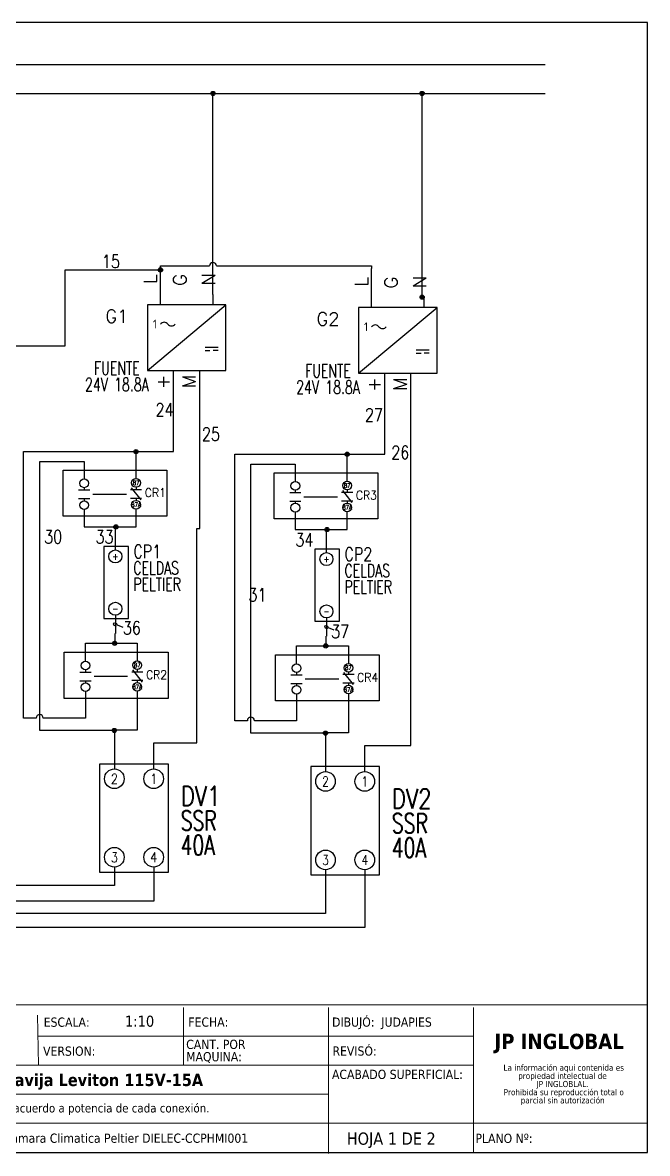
# Model space of a CAD drawing. Header units: millimetres. Extents: x 123.5 to 144.3, y 105.4 to 121.6.
# Drawn here: x 135.31 to 144.26, y 105.39 to 121.59 of the extents above; entities that cross this region are included whole.
import ezdxf
from ezdxf.enums import TextEntityAlignment as Align

# ---------------------------------------------------------------- set-up
doc = ezdxf.new("R2010")
doc.units = ezdxf.units.MM
doc.linetypes.add('CENTERX2', pattern=[20.32, 12.7, -2.54, 2.54, -2.54])
for name, color, linetype in [('BLK_12AWG', 7, 'Continuous'), ('CONTORNO', 179, 'Continuous'), ('DESC', 250, 'Continuous'), ('LINK', 9, 'Continuous'), ('SYMS', 7, 'Continuous'), ('TAGS', 250, 'Continuous'), ('TERMS', 250, 'Continuous'), ('WIRES', 7, 'Continuous')]:
    doc.layers.add(name, color=color, linetype=linetype)
doc.layers.add('WIRENO', color=7, linetype='Continuous', true_color=0x000000)
doc.styles.add('SLDTEXTSTYLE0', font='tahoma.ttf')
doc.styles.add('SLDTEXTSTYLE1', font='')
doc.styles.add('WD', font='romans.shx')
doc.styles.add('WD_IEC', font='isocp2.shx', dxfattribs={"width": 0.9, "height": 4})
doc.styles.get('SLDTEXTSTYLE1').set_extended_font_data('Tahoma', bold=True)

# ---------------------------------------------------------------- blocks, each defined once
blk = doc.blocks.new('SW_NOTE_2')
at = {"layer": 'CONTORNO', "color": 0, "char_height": 1.0583, "attachment_point": 2, "style": 'SLDTEXTSTYLE0'}
for s, insert in [('La información aqui contenida es ', (10.29, 1.34)), ('propiedad intelectual de', (10.08, -0.07)), ('JP INGLOBLAL.', (10.1, -1.48)), ('Prohibida su reproducción total o ', (10.3, -2.89)), ('parcial sin autorización', (10.12, -4.3))]:
    blk.add_mtext(s, dxfattribs=dict(at, insert=insert))
blk = doc.blocks.new('SW_NOTE_4')
at = {"color": 0, "linetype": 'Continuous', "lineweight": 0, "char_height": 1.587, "attachment_point": 1, "style": 'SLDTEXTSTYLE0'}
for s, insert in [('CANT. POR ', (0, 2.02)), ('MAQUINA:', (0, -0.1))]:
    blk.add_mtext(s, dxfattribs=dict(at, insert=insert))
blk = doc.blocks.new('VPW1_1PH')
for p, q in [((-0.125, -0.625), (0.625, 0)), ((0.425, -0.404), (0.55, -0.404)), ((0.425, -0.435), (0.472, -0.435)), ((0.55, -0.435), (0.503, -0.435))]:
    blk.add_line(p, q)
blk.add_lwpolyline([(-0.125, 0), (-0.125, -0.625), (0.625, -0.625), (0.625, 0)], close=True)
for centre, start, end in [((0.036, -0.209), 36.8699, 143.1301), ((0.106, -0.156), 216.8699, 323.1301)]:
    blk.add_arc(centre, 0.0438, start, end)
at = {"style": 'WD_IEC'}
blk.add_text('1', height=0.084, dxfattribs=at).set_placement((-0.034, -0.183), align=Align.MIDDLE_RIGHT)
at = {"linetype": 'Continuous', "style": 'WD', "flags": 8}
for tag, p in [('TERM02', (0.21, 0.728)), ('TERM03', (0.46, 0.728)), ('TERM01', (-0.04, 0.686)), ('TERM04', (0.085, -0.665)), ('TERM05', (0.335, -0.665))]:
    blk.add_attdef(tag, text='', height=0.125, rotation=90, dxfattribs=at).set_placement(p, align=Align.RIGHT)
at = {"style": 'WD', "width": 0.7}
for tag, p in [('INST', (-0.416, 0.169)), ('LOC', (-0.416, -0.001)), ('RATING1', (-0.416, -0.34)), ('XREF', (-0.416, -0.51)), ('DESC1', (-0.416, -0.666)), ('DESC2', (-0.416, -0.822)), ('DESC3', (-0.416, -0.977))]:
    blk.add_attdef(tag, text='', height=0.125, dxfattribs=at).set_placement(p, align=Align.CENTER)
at = {"style": 'WD'}
for tag, p, height, flags in [('X2TERM01', (0, 0), 0.0125, 1), ('X2TERM02', (0.25, 0), 0.0125, 1), ('X2TERM03', (0.5, 0), 0.0125, 1), ('FAMILY', (0.684, -0.525), 0.01, 9), ('X8TERM04', (0.125, -0.625), 0.0125, 1), ('X8TERM05', (0.375, -0.625), 0.0125, 1)]:
    blk.add_attdef(tag, p, '', height=height, dxfattribs=dict(at, flags=flags))
blk.add_attdef('TAG1', text='', height=0.125, dxfattribs=at).set_placement((-0.416, -0.171), align=Align.CENTER)
at = {"linetype": 'Continuous', "style": 'WD', "flags": 9}
for tag, p in [('MFG', (0.709, -0.085)), ('CAT', (0.711, -0.066)), ('ASSYCODE', (0.709, -0.606))]:
    blk.add_attdef(tag, text='', height=0.01, dxfattribs=at).set_placement(p, align=Align.CENTER)
blk = doc.blocks.new('VDV1TF')
for p, q in [((-0.0938, 0.3438), (-0.0938, -0.3438)), ((0.3438, 0.3438), (-0.0938, 0.3438)), ((0.3438, -0.3438), (0.3438, 0.3438)), ((-0.0938, -0.3438), (0.3438, -0.3438))]:
    blk.add_line(p, q)
for centre in [(0, 0.25), (0.25, 0.25), (0, -0.25), (0.25, -0.25)]:
    blk.add_circle(centre, 0.0625)
at = {"style": 'WD', "width": 0.7}
for tag, p in [('INST', (0.1305, 0.5446)), ('LOC', (0.1305, 0.375)), ('RATING2', (0.125, -0.1562))]:
    blk.add_attdef(tag, text='', height=0.125, dxfattribs=at).set_placement(p, align=Align.CENTER)
at = {"style": 'WD', "flags": 1}
for tag, p in [('X2TERM02', (0, 0.3125)), ('X2TERM04', (0.25, 0.3125)), ('X4TERM02', (-0.0625, 0.25)), ('X1TERM04', (0.3125, 0.25)), ('X4TERM01', (-0.0625, -0.25)), ('X1TERM03', (0.3125, -0.25)), ('X8TERM01', (0, -0.3125)), ('X8TERM03', (0.25, -0.3125))]:
    blk.add_attdef(tag, p, '', height=0.0125, dxfattribs=at)
at = {"linetype": 'Continuous', "style": 'WD', "width": 0.8, "flags": 8}
for tag, p in [('TERM02', (0, 0.25)), ('TERM04', (0.25, 0.25)), ('TERM01', (0, -0.25)), ('TERM03', (0.25, -0.25))]:
    blk.add_attdef(tag, text='', height=0.0625, dxfattribs=at).set_placement(p, align=Align.MIDDLE)
at = {"style": 'WD'}
for tag, p, width in [('TAG1', (0.4219, 0.0774), 0.8), ('DESC1', (0.4219, -0.0789), 0.7), ('DESC2', (0.4219, -0.2351), 0.7), ('XREF', (0.4219, -0.3914), 0.7)]:
    blk.add_attdef(tag, p, '', height=0.125, dxfattribs=dict(at, width=width))
at = {"style": 'WD', "width": 0.7}
blk.add_attdef('RATING1', text='', height=0.125, dxfattribs=at).set_placement((0.125, 0.0625), align=Align.MIDDLE)
at = {"style": 'WD', "flags": 9}
blk.add_attdef('FAMILY', text='', height=0.01, dxfattribs=at).set_placement((0.1197, -0.0802), align=Align.CENTER)
at = {"linetype": 'Continuous', "style": 'WD', "flags": 9}
blk.add_attdef('ASSYCODE', text='', height=0.01, dxfattribs=at).set_placement((0.125, -0.1406), align=Align.CENTER)
at = {"linetype": 'Continuous', "style": 'WD', "flags": 1}
for tag, p in [('MFG', (0.125, -0.1096)), ('CAT', (0.125, -0.0907))]:
    blk.add_attdef(tag, text='', height=0.01, dxfattribs=at).set_placement(p, align=Align.MIDDLE)
blk = doc.blocks.new('VCR21T')
at = {"linetype": 'Continuous'}
for p, q in [((-0.08, 0.062), (0.08, 0.062)), ((-0.08, -0.062), (0.08, -0.062))]:
    blk.add_line(p, q, dxfattribs=at)
for p, q in [((0, 0.094), (0, 0.062)), ((0, -0.062), (0, -0.094))]:
    blk.add_line(p, q)
for centre in [(0, 0.156), (0, -0.156)]:
    blk.add_circle(centre, 0.0625)
at = {"style": 'WD'}
for tag, p, width in [('INST', (0.125, 0.326), 0.7), ('LOC', (0.125, 0.156), 0.7), ('TAG2', (0.127, -0.045), 0.9), ('XREF', (0.129, -0.199), 0.7), ('DESC1', (0.129, -0.351), 0.7), ('DESC2', (0.129, -0.499), 0.7), ('DESC3', (0.129, -0.646), 0.7)]:
    blk.add_attdef(tag, p, '', height=0.125, dxfattribs=dict(at, width=width))
at = {"linetype": 'Continuous', "style": 'WD', "width": 0.8, "flags": 8}
for tag, p in [('TERM01', (0, 0.156)), ('TERM02', (0, -0.156))]:
    blk.add_attdef(tag, text='', height=0.0625, dxfattribs=at).set_placement(p, align=Align.MIDDLE_CENTER)
at = {"style": 'WD'}
for tag, p, height, flags in [('X2TERM01', (0, 0.219), 0.0125, 1), ('FAMILY', (-0.181, 0.003), 0.01, 9), ('CONTACT', (-0.181, -0.014), 0.01, 1), ('X8TERM02', (0, -0.219), 0.0125, 1)]:
    blk.add_attdef(tag, p, '', height=height, dxfattribs=dict(at, flags=flags))
at = {"color": 7, "style": 'WD'}
for tag, p in [('X4LINK', (-0.141, 0)), ('X1LINK', (0.125, 0))]:
    blk.add_attdef(tag, p, '', height=0.01, dxfattribs=at)
blk = doc.blocks.new('VCR22T')
at = {"linetype": 'Continuous'}
for p, q in [((-0.08, 0.062), (0.08, 0.062)), ((-0.069, 0.086), (0.069, -0.086)), ((-0.08, -0.062), (0.08, -0.062))]:
    blk.add_line(p, q, dxfattribs=at)
for p, q in [((0, 0.094), (0, 0.062)), ((0, -0.062), (0, -0.094))]:
    blk.add_line(p, q)
for centre in [(0, 0.156), (0, -0.156)]:
    blk.add_circle(centre, 0.0625)
at = {"style": 'WD'}
for tag, p, width in [('INST', (0.125, 0.326), 0.7), ('LOC', (0.125, 0.156), 0.7), ('TAG2', (0.127, -0.045), 0.9), ('XREF', (0.129, -0.199), 0.7), ('DESC1', (0.129, -0.351), 0.7), ('DESC2', (0.129, -0.499), 0.7), ('DESC3', (0.129, -0.646), 0.7)]:
    blk.add_attdef(tag, p, '', height=0.125, dxfattribs=dict(at, width=width))
at = {"linetype": 'Continuous', "style": 'WD', "width": 0.8, "flags": 8}
for tag, p in [('TERM01', (0, 0.156)), ('TERM02', (0, -0.156))]:
    blk.add_attdef(tag, text='', height=0.0625, dxfattribs=at).set_placement(p, align=Align.MIDDLE_CENTER)
at = {"style": 'WD'}
for tag, p, height, flags in [('X2TERM01', (0, 0.219), 0.0125, 1), ('FAMILY', (-0.181, 0.003), 0.01, 9), ('CONTACT', (-0.181, -0.014), 0.01, 1), ('X8TERM02', (0, -0.219), 0.0125, 1)]:
    blk.add_attdef(tag, p, '', height=height, dxfattribs=dict(at, flags=flags))
at = {"color": 7, "style": 'WD'}
for tag, p in [('X4LINK', (-0.141, 0)), ('X1LINK', (0.125, 0))]:
    blk.add_attdef(tag, p, '', height=0.01, dxfattribs=at)
blk = doc.blocks.new('WDDOT')
for radius in [0.03, 0.0187, 0.00929]:
    blk.add_circle((0, 0), radius)
blk = doc.blocks.new('VDV1T6')
for p, q in [((-0.109, 0.344), (-0.109, -0.344)), ((0.125, 0.344), (-0.109, 0.344)), ((0.125, -0.344), (0.125, 0.344)), ((-0.109, -0.344), (0.125, -0.344))]:
    blk.add_line(p, q)
for centre in [(0, 0.25), (0, -0.25)]:
    blk.add_circle(centre, 0.0625)
at = {"style": 'WD'}
for tag, p, width in [('INST', (0.177, 0.559), 0.7), ('LOC', (0.177, 0.39), 0.7), ('TAG1', (0.172, 0.234), 0.8), ('DESC1', (0.172, 0.077), 0.7), ('DESC2', (0.172, -0.079), 0.7), ('RATING1', (0.188, -0.235), 0.7), ('RATING2', (0.188, -0.391), 0.7), ('XREF', (0.172, -0.548), 0.7)]:
    blk.add_attdef(tag, p, '', height=0.125, dxfattribs=dict(at, width=width))
at = {"style": 'WD', "flags": 1}
for tag, p in [('X2TERM02', (0, 0.312)), ('X4TERM02', (-0.062, 0.25)), ('X1TERM02', (0.062, 0.25)), ('X4TERM01', (-0.062, -0.25)), ('X8TERM01', (0, -0.312)), ('X1TERM01', (0.062, -0.25))]:
    blk.add_attdef(tag, p, '', height=0.0125, dxfattribs=at)
at = {"linetype": 'Continuous', "style": 'WD', "width": 0.8, "flags": 8}
for tag, p in [('TERM02', (0, 0.25)), ('TERM01', (0, -0.25))]:
    blk.add_attdef(tag, text='', height=0.0625, dxfattribs=at).set_placement(p, align=Align.MIDDLE)
at = {"linetype": 'Continuous', "style": 'WD', "flags": 9}
blk.add_attdef('ASSYCODE', text='', height=0.01, dxfattribs=at).set_placement((0.203, -0.109), align=Align.CENTER)
at = {"style": 'WD', "flags": 9}
blk.add_attdef('FAMILY', text='', height=0.01, dxfattribs=at).set_placement((0.198, -0.065), align=Align.CENTER)
at = {"linetype": 'Continuous', "style": 'WD', "flags": 1}
for tag, p in [('MFG', (0.203, -0.094)), ('CAT', (0.203, -0.075))]:
    blk.add_attdef(tag, text='', height=0.01, dxfattribs=at).set_placement(p, align=Align.MIDDLE)
blk = doc.blocks.new('WD_WNH')
at = {"linetype": 'Continuous', "style": 'WD', "width": 0.8}
blk.add_attdef('WIRENO', text='', height=0.125, dxfattribs=at).set_placement((0, 0.062), align=Align.CENTER)
at = {"style": 'WD', "flags": 1}
for tag, p in [('W01USER', (0, 0.078)), ('W02USER', (0, 0.07)), ('W03USER', (0, 0.062)), ('W04USER', (0, 0.055)), ('W05USER', (0, 0.047)), ('W06USER', (0, 0.039)), ('W07USER', (0, 0.031)), ('W08USER', (0, 0.023)), ('W09USER', (0, 0.016)), ('W10USER', (0, 0.008))]:
    blk.add_attdef(tag, text='', height=0.005, dxfattribs=at).set_placement(p, align=Align.CENTER)
blk = doc.blocks.new('WD_WNV')
at = {"linetype": 'Continuous', "style": 'WD', "width": 0.8}
blk.add_attdef('WIRENO', text='', height=0.125, dxfattribs=at).set_placement((-0.05, 0), align=Align.MIDDLE_RIGHT)
at = {"style": 'WD', "flags": 1}
for tag, p in [('W01USER', (-0.062, 0.094)), ('W02USER', (-0.062, 0.086)), ('W03USER', (-0.062, 0.078)), ('W04USER', (-0.062, 0.07)), ('W05USER', (-0.062, 0.062)), ('W06USER', (-0.062, 0.055)), ('W07USER', (-0.062, 0.047)), ('W08USER', (-0.062, 0.039)), ('W09USER', (-0.062, 0.031)), ('W10USER', (-0.062, 0.023))]:
    blk.add_attdef(tag, text='', height=0.005, dxfattribs=at).set_placement(p, align=Align.CENTER)

msp = doc.modelspace()

# ---------------------------------------------------------------- linework, layer by layer
at = {"color": 7, "linetype": 'Continuous'}
for p, q in [((144.256, 121.59), (123.506, 121.59)), ((144.256, 105.405), (144.256, 121.59)), ((123.506, 105.405), (144.256, 105.405))]:
    msp.add_line(p, q, dxfattribs=at)
at = {"color": 7, "linetype": 'CENTERX2', "lineweight": 0}
for p in [(144.256, 108.823), (133.462, 105.405)]:
    msp.add_line(p, (144.256, 105.405), dxfattribs=at)
at = {"color": 7, "linetype": 'Continuous', "lineweight": 0}
for p, q in [((144.242, 107.521), (133.452, 107.521)), ((137.616, 107.486), (137.616, 106.656)), ((139.691, 107.486), (139.691, 105.394)), ((141.766, 107.486), (141.766, 105.397)), ((135.526, 107.376), (135.541, 106.656)), ((141.766, 107.071), (135.541, 107.071)), ((141.766, 106.656), (133.465, 106.656)), ((139.691, 106.241), (133.465, 106.241)), ((144.256, 105.826), (133.465, 105.826))]:
    msp.add_line(p, q, dxfattribs=at)
at = {"layer": 'BLK_12AWG'}
for p, q in [((132.774, 120.99), (142.793, 120.99)), ((132.989, 120.576), (142.793, 120.576)), ((138.038, 117.696), (138.038, 120.576)), ((141.032, 117.658), (141.032, 120.576)), ((141.058, 117.658), (141.032, 117.658))]:
    msp.add_line(p, q, dxfattribs=at)
at = {"layer": 'DESC'}
for points in [[(135.893, 115.182), (137.377, 115.182), (137.377, 114.522), (135.893, 114.522)], [(138.915, 115.144), (140.399, 115.144), (140.399, 114.484), (138.915, 114.484)], [(135.911, 112.572), (137.395, 112.572), (137.395, 111.912), (135.911, 111.912)], [(138.933, 112.534), (140.417, 112.534), (140.417, 111.874), (138.933, 111.874)]]:
    msp.add_lwpolyline(points, close=True, dxfattribs=at)
at = {"layer": 'LINK'}
for points in [[(136.319, 114.838), (136.799, 114.838)], [(139.34, 114.8), (139.82, 114.8)], [(136.337, 112.228), (136.817, 112.228)], [(139.358, 112.19), (139.838, 112.19)]]:
    msp.add_lwpolyline(points, dxfattribs=at)
at = {"layer": 'WIRENO'}
for points in [[(136.752, 112.926), (136.67, 112.959), (136.661, 112.979), (136.632, 112.99), (136.612, 112.982), (136.62, 112.961), (136.65, 112.95), (136.66, 112.954)], [(139.774, 112.888), (139.692, 112.921), (139.683, 112.941), (139.654, 112.952), (139.633, 112.944), (139.642, 112.923), (139.671, 112.912), (139.681, 112.916)]]:
    msp.add_lwpolyline(points, dxfattribs=at)
at = {"layer": 'WIRES'}
for p, q in [((137.287, 117.546), (137.287, 118.105)), ((137.287, 118.105), (137.988, 118.105)), ((138.088, 118.105), (140.308, 118.105)), ((140.308, 118.105), (140.308, 118.067)), ((135.921, 116.961), (135.921, 118.049)), ((135.921, 118.049), (137.287, 118.049)), ((140.308, 117.508), (140.308, 118.067)), ((138.037, 117.696), (138.037, 117.546)), ((141.058, 117.658), (141.058, 117.508)), ((134.428, 116.961), (135.921, 116.961)), ((137.474, 115.446), (137.474, 116.609)), ((137.849, 114.343), (137.849, 116.609)), ((140.496, 115.408), (140.496, 116.571)), ((140.871, 114.306), (140.871, 116.571)), ((135.329, 111.63), (135.329, 115.446)), ((135.329, 115.446), (136.937, 115.446)), ((136.937, 115.06), (136.937, 115.446)), ((136.937, 115.446), (137.474, 115.446)), ((138.351, 111.592), (138.351, 115.408)), ((138.351, 115.408), (139.959, 115.408)), ((139.959, 115.022), (139.959, 115.408)), ((139.959, 115.408), (140.496, 115.408)), ((135.559, 111.452), (135.559, 115.305)), ((135.559, 115.305), (136.195, 115.305)), ((136.195, 115.305), (136.195, 115.055)), ((138.581, 111.414), (138.581, 115.267)), ((138.581, 115.267), (139.217, 115.267)), ((139.217, 115.267), (139.217, 115.017)), ((136.195, 114.618), (136.195, 114.368)), ((136.937, 114.368), (136.937, 114.623)), ((139.217, 114.58), (139.217, 114.33)), ((139.959, 114.33), (139.959, 114.585)), ((136.195, 114.368), (136.937, 114.368)), ((136.643, 114.289), (136.643, 114.368)), ((136.641, 114.039), (136.641, 114.289)), ((137.806, 111.276), (137.806, 114.343)), ((137.806, 114.343), (137.849, 114.343)), ((139.217, 114.33), (139.959, 114.33)), ((139.662, 114.001), (139.662, 114.251)), ((139.665, 114.251), (139.665, 114.33)), ((140.871, 111.238), (140.871, 114.306)), ((140.871, 114.306), (140.871, 114.306)), ((136.641, 113.101), (136.641, 112.839)), ((139.662, 113.064), (139.662, 112.801)), ((136.632, 112.839), (136.632, 112.7)), ((139.654, 112.801), (139.654, 112.663)), ((136.213, 112.446), (136.213, 112.7)), ((136.213, 112.7), (136.955, 112.7)), ((136.955, 112.7), (136.955, 112.45)), ((139.235, 112.408), (139.235, 112.663)), ((139.235, 112.663), (139.977, 112.663)), ((139.977, 112.663), (139.977, 112.413)), ((136.213, 112.008), (136.213, 111.63)), ((136.955, 112.013), (136.955, 111.457)), ((139.235, 111.97), (139.235, 111.592)), ((139.977, 111.975), (139.977, 111.419)), ((135.509, 111.63), (135.329, 111.63)), ((136.213, 111.63), (135.609, 111.63)), ((138.531, 111.592), (138.351, 111.592)), ((139.235, 111.592), (138.631, 111.592)), ((136.627, 111.452), (135.559, 111.452)), ((136.955, 111.457), (136.627, 111.457)), ((136.627, 111.457), (136.627, 110.901)), ((137.19, 110.901), (137.19, 111.276)), ((137.19, 111.276), (137.806, 111.276)), ((139.649, 111.414), (138.581, 111.414)), ((139.977, 111.419), (139.649, 111.419)), ((139.649, 111.419), (139.649, 110.863)), ((140.211, 110.863), (140.211, 111.238)), ((140.211, 111.238), (140.871, 111.238)), ((136.627, 109.495), (136.627, 109.232)), ((137.19, 109.495), (137.19, 109.008)), ((139.649, 109.457), (139.649, 108.829)), ((140.211, 109.457), (140.211, 108.629)), ((136.627, 109.232), (134.863, 109.232)), ((137.19, 109.008), (134.445, 109.008)), ((139.649, 108.829), (133.985, 108.829)), ((140.211, 108.629), (133.605, 108.629))]:
    msp.add_line(p, q, dxfattribs=at)
for centre in [(138.038, 118.105), (135.559, 111.63), (138.581, 111.592)]:
    msp.add_arc(centre, 0.05, 0, 180, dxfattribs=at)

# ---------------------------------------------------------------- block references
at = {"color": 7, "linetype": 'Continuous', "lineweight": 0, "xscale": 0.083, "yscale": 0.083, "zscale": 0.083}
msp.add_blockref('SW_NOTE_4', (137.655, 106.854), dxfattribs=at)
at = {"layer": 'CONTORNO', "color": 7, "xscale": 0.083, "yscale": 0.083, "zscale": 0.083}
msp.add_blockref('SW_NOTE_2', (142.204, 106.555), dxfattribs=at)
at = {"layer": 'SYMS'}
for name, p in [('WDDOT', (138.038, 120.576)), ('WDDOT', (141.032, 120.576)), ('WDDOT', (137.287, 118.049)), ('WDDOT', (141.032, 117.658)), ('WDDOT', (136.937, 115.446)), ('WDDOT', (139.959, 115.408)), ('VCR21T', (136.195, 114.836)), ('VCR21T', (139.217, 114.799)), ('WDDOT', (136.649, 114.368)), ('WDDOT', (139.67, 114.33)), ('WDDOT', (136.631, 112.7)), ('WDDOT', (139.653, 112.663)), ('VCR21T', (136.213, 112.227)), ('VCR21T', (139.235, 112.189)), ('WDDOT', (136.627, 111.452)), ('WDDOT', (139.649, 111.414))]:
    msp.add_blockref(name, p, dxfattribs=at)
ref = msp.add_blockref('VPW1_1PH', (137.287, 117.546), dxfattribs=dict(at, xscale=1.5, yscale=1.5, zscale=1.5))
ref.add_attrib('DESC1', 'FUENTE', dxfattribs={"layer": 'DESC', "height": 0.1875, "style": 'WD', "width": 0.7}).set_placement((136.663, 116.547), align=Align.CENTER)
ref.add_attrib('DESC2', '24V 18.8A', dxfattribs={"layer": 'DESC', "height": 0.1875, "style": 'WD', "width": 0.7}).set_placement((136.663, 116.313), align=Align.CENTER)
ref.add_attrib('TAG1', 'G1', dxfattribs={"layer": 'TAGS', "height": 0.1875, "style": 'WD'}).set_placement((136.663, 117.29), align=Align.CENTER)
ref.add_attrib('TERM03', 'N', dxfattribs={"layer": 'TERMS', "linetype": 'Continuous', "height": 0.188, "rotation": 90, "style": 'WD', "flags": 8}).set_placement((138.068, 118.004), align=Align.RIGHT)
ref.add_attrib('TERM02', 'G', dxfattribs={"layer": 'TERMS', "linetype": 'Continuous', "height": 0.188, "rotation": 90, "style": 'WD', "flags": 8}).set_placement((137.659, 117.99), align=Align.RIGHT)
ref.add_attrib('TERM01', 'L', dxfattribs={"layer": 'TERMS', "linetype": 'Continuous', "height": 0.188, "rotation": 90, "style": 'WD', "flags": 8}).set_placement((137.237, 117.986), align=Align.RIGHT)
ref.add_attrib('TERM05', 'M', dxfattribs={"layer": 'TERMS', "linetype": 'Continuous', "height": 0.188, "rotation": 90, "style": 'WD', "flags": 8}).set_placement((137.789, 116.549), align=Align.RIGHT)
ref.add_attrib('TERM04', '+', dxfattribs={"layer": 'TERMS', "linetype": 'Continuous', "height": 0.188, "rotation": 90, "style": 'WD', "flags": 8}).set_placement((137.414, 116.549), align=Align.RIGHT)
ref = msp.add_blockref('VPW1_1PH', (140.308, 117.508), dxfattribs=dict(at, xscale=1.5, yscale=1.5, zscale=1.5))
ref.add_attrib('DESC1', 'FUENTE', dxfattribs={"layer": 'DESC', "height": 0.1875, "style": 'WD', "width": 0.7}).set_placement((139.685, 116.509), align=Align.CENTER)
ref.add_attrib('DESC2', '24V 18.8A', dxfattribs={"layer": 'DESC', "height": 0.1875, "style": 'WD', "width": 0.7}).set_placement((139.685, 116.275), align=Align.CENTER)
ref.add_attrib('TAG1', 'G2', dxfattribs={"layer": 'TAGS', "height": 0.1875, "style": 'WD'}).set_placement((139.685, 117.252), align=Align.CENTER)
ref.add_attrib('TERM03', 'N', dxfattribs={"layer": 'TERMS', "linetype": 'Continuous', "height": 0.188, "rotation": 90, "style": 'WD', "flags": 8}).set_placement((141.09, 117.966), align=Align.RIGHT)
ref.add_attrib('TERM02', 'G', dxfattribs={"layer": 'TERMS', "linetype": 'Continuous', "height": 0.188, "rotation": 90, "style": 'WD', "flags": 8}).set_placement((140.681, 117.952), align=Align.RIGHT)
ref.add_attrib('TERM01', 'L', dxfattribs={"layer": 'TERMS', "linetype": 'Continuous', "height": 0.188, "rotation": 90, "style": 'WD', "flags": 8}).set_placement((140.258, 117.948), align=Align.RIGHT)
ref.add_attrib('TERM05', 'M', dxfattribs={"layer": 'TERMS', "linetype": 'Continuous', "height": 0.188, "rotation": 90, "style": 'WD', "flags": 8}).set_placement((140.811, 116.511), align=Align.RIGHT)
ref.add_attrib('TERM04', '+', dxfattribs={"layer": 'TERMS', "linetype": 'Continuous', "height": 0.188, "rotation": 90, "style": 'WD', "flags": 8}).set_placement((140.436, 116.511), align=Align.RIGHT)
ref = msp.add_blockref('VCR22T', (136.937, 114.841), dxfattribs=at)
ref.add_attrib('TAG2', 'CR1', (137.064, 114.796), dxfattribs={"layer": 'TAGS', "height": 0.125, "style": 'WD', "width": 0.9})
ref.add_attrib('TERM02', '87A', dxfattribs={"layer": 'TERMS', "linetype": 'Continuous', "height": 0.0625, "style": 'WD', "width": 0.8, "flags": 8}).set_placement((136.937, 114.685), align=Align.MIDDLE_CENTER)
ref.add_attrib('TERM01', '87', dxfattribs={"layer": 'TERMS', "linetype": 'Continuous', "height": 0.0625, "style": 'WD', "width": 0.8, "flags": 8}).set_placement((136.937, 114.998), align=Align.MIDDLE_CENTER)
ref = msp.add_blockref('VCR22T', (139.959, 114.803), dxfattribs=at)
ref.add_attrib('TAG2', 'CR3', (140.085, 114.758), dxfattribs={"layer": 'TAGS', "height": 0.125, "style": 'WD', "width": 0.9})
ref.add_attrib('TERM02', '87A', dxfattribs={"layer": 'TERMS', "linetype": 'Continuous', "height": 0.0625, "style": 'WD', "width": 0.8, "flags": 8}).set_placement((139.959, 114.647), align=Align.MIDDLE_CENTER)
ref.add_attrib('TERM01', '87', dxfattribs={"layer": 'TERMS', "linetype": 'Continuous', "height": 0.0625, "style": 'WD', "width": 0.8, "flags": 8}).set_placement((139.959, 114.96), align=Align.MIDDLE_CENTER)
ref = msp.add_blockref('VDV1T6', (136.641, 113.57), dxfattribs=dict(at, xscale=1.5, yscale=1.5, zscale=1.5))
ref.add_attrib('DESC1', 'CELDAS', (136.899, 113.686), dxfattribs={"layer": 'DESC', "height": 0.1875, "style": 'WD', "width": 0.7})
ref.add_attrib('DESC2', 'PELTIER', (136.899, 113.452), dxfattribs={"layer": 'DESC', "height": 0.1875, "style": 'WD', "width": 0.7})
ref.add_attrib('TERM02', '+', dxfattribs={"layer": 'TERMS', "linetype": 'Continuous', "height": 0.0938, "style": 'WD', "width": 0.8, "flags": 8}).set_placement((136.641, 113.945), align=Align.MIDDLE)
ref.add_attrib('TERM01', '-', dxfattribs={"layer": 'TERMS', "linetype": 'Continuous', "height": 0.0938, "style": 'WD', "width": 0.8, "flags": 8}).set_placement((136.641, 113.195), align=Align.MIDDLE)
ref.add_attrib('TAG1', 'CP1', (136.899, 113.921), dxfattribs={"layer": 'TAGS', "height": 0.1875, "style": 'WD', "width": 0.8})
ref = msp.add_blockref('VDV1T6', (139.662, 113.532), dxfattribs=dict(at, xscale=1.5, yscale=1.5, zscale=1.5))
ref.add_attrib('DESC1', 'CELDAS', (139.92, 113.648), dxfattribs={"layer": 'DESC', "height": 0.1875, "style": 'WD', "width": 0.7})
ref.add_attrib('DESC2', 'PELTIER', (139.92, 113.414), dxfattribs={"layer": 'DESC', "height": 0.1875, "style": 'WD', "width": 0.7})
ref.add_attrib('TERM02', '+', dxfattribs={"layer": 'TERMS', "linetype": 'Continuous', "height": 0.0938, "style": 'WD', "width": 0.8, "flags": 8}).set_placement((139.662, 113.907), align=Align.MIDDLE)
ref.add_attrib('TERM01', '-', dxfattribs={"layer": 'TERMS', "linetype": 'Continuous', "height": 0.0938, "style": 'WD', "width": 0.8, "flags": 8}).set_placement((139.662, 113.157), align=Align.MIDDLE)
ref.add_attrib('TAG1', 'CP2', (139.92, 113.883), dxfattribs={"layer": 'TAGS', "height": 0.1875, "style": 'WD', "width": 0.8})
ref = msp.add_blockref('VCR22T', (136.955, 112.232), dxfattribs=at)
ref.add_attrib('TAG2', 'CR2', (137.082, 112.187), dxfattribs={"layer": 'TAGS', "height": 0.125, "style": 'WD', "width": 0.9})
ref.add_attrib('TERM02', '87A', dxfattribs={"layer": 'TERMS', "linetype": 'Continuous', "height": 0.0625, "style": 'WD', "width": 0.8, "flags": 8}).set_placement((136.955, 112.075), align=Align.MIDDLE_CENTER)
ref.add_attrib('TERM01', '87', dxfattribs={"layer": 'TERMS', "linetype": 'Continuous', "height": 0.0625, "style": 'WD', "width": 0.8, "flags": 8}).set_placement((136.955, 112.388), align=Align.MIDDLE_CENTER)
ref = msp.add_blockref('VCR22T', (139.977, 112.194), dxfattribs=at)
ref.add_attrib('TAG2', 'CR4', (140.103, 112.149), dxfattribs={"layer": 'TAGS', "height": 0.125, "style": 'WD', "width": 0.9})
ref.add_attrib('TERM02', '87A', dxfattribs={"layer": 'TERMS', "linetype": 'Continuous', "height": 0.0625, "style": 'WD', "width": 0.8, "flags": 8}).set_placement((139.977, 112.038), align=Align.MIDDLE_CENTER)
ref.add_attrib('TERM01', '87', dxfattribs={"layer": 'TERMS', "linetype": 'Continuous', "height": 0.0625, "style": 'WD', "width": 0.8, "flags": 8}).set_placement((139.977, 112.35), align=Align.MIDDLE_CENTER)
ref = msp.add_blockref('VDV1TF', (136.627, 110.198), dxfattribs=dict(at, xscale=2.25, yscale=2.25, zscale=2.25))
ref.add_attrib('DESC2', '40A', (137.576, 109.669), dxfattribs={"layer": 'DESC', "height": 0.2812, "style": 'WD', "width": 0.7})
ref.add_attrib('DESC1', 'SSR', (137.576, 110.02), dxfattribs={"layer": 'DESC', "height": 0.2812, "style": 'WD', "width": 0.7})
ref.add_attrib('TAG1', 'DV1', (137.576, 110.372), dxfattribs={"layer": 'TAGS', "height": 0.2812, "style": 'WD', "width": 0.8})
ref.add_attrib('TERM03', '4', dxfattribs={"layer": 'TERMS', "linetype": 'Continuous', "height": 0.141, "style": 'WD', "width": 0.8, "flags": 8}).set_placement((137.19, 109.635), align=Align.MIDDLE)
ref.add_attrib('TERM04', '1', dxfattribs={"layer": 'TERMS', "linetype": 'Continuous', "height": 0.141, "style": 'WD', "width": 0.8, "flags": 8}).set_placement((137.19, 110.76), align=Align.MIDDLE)
ref.add_attrib('TERM02', '2', dxfattribs={"layer": 'TERMS', "linetype": 'Continuous', "height": 0.141, "style": 'WD', "width": 0.8, "flags": 8}).set_placement((136.627, 110.76), align=Align.MIDDLE)
ref.add_attrib('TERM01', '3', dxfattribs={"layer": 'TERMS', "linetype": 'Continuous', "height": 0.141, "style": 'WD', "width": 0.8, "flags": 8}).set_placement((136.627, 109.635), align=Align.MIDDLE)
ref = msp.add_blockref('VDV1TF', (139.649, 110.16), dxfattribs=dict(at, xscale=2.25, yscale=2.25, zscale=2.25))
ref.add_attrib('DESC2', '40A', (140.598, 109.631), dxfattribs={"layer": 'DESC', "height": 0.2812, "style": 'WD', "width": 0.7})
ref.add_attrib('DESC1', 'SSR', (140.598, 109.982), dxfattribs={"layer": 'DESC', "height": 0.2812, "style": 'WD', "width": 0.7})
ref.add_attrib('TAG1', 'DV2', (140.598, 110.334), dxfattribs={"layer": 'TAGS', "height": 0.2812, "style": 'WD', "width": 0.8})
ref.add_attrib('TERM03', '4', dxfattribs={"layer": 'TERMS', "linetype": 'Continuous', "height": 0.141, "style": 'WD', "width": 0.8, "flags": 8}).set_placement((140.211, 109.597), align=Align.MIDDLE)
ref.add_attrib('TERM04', '1', dxfattribs={"layer": 'TERMS', "linetype": 'Continuous', "height": 0.141, "style": 'WD', "width": 0.8, "flags": 8}).set_placement((140.211, 110.722), align=Align.MIDDLE)
ref.add_attrib('TERM02', '2', dxfattribs={"layer": 'TERMS', "linetype": 'Continuous', "height": 0.141, "style": 'WD', "width": 0.8, "flags": 8}).set_placement((139.649, 110.722), align=Align.MIDDLE)
ref.add_attrib('TERM01', '3', dxfattribs={"layer": 'TERMS', "linetype": 'Continuous', "height": 0.141, "style": 'WD', "width": 0.8, "flags": 8}).set_placement((139.649, 109.597), align=Align.MIDDLE)
at = {"layer": 'WIRENO'}
ref = msp.add_blockref('WD_WNH', (136.578, 117.982), dxfattribs=dict(at, xscale=1.5, yscale=1.5, zscale=1.5))
ref.add_attrib('WIRENO', '15', dxfattribs={"linetype": 'Continuous', "height": 0.1875, "style": 'WD', "width": 0.8}).set_placement((136.578, 118.076), align=Align.CENTER)
ref = msp.add_blockref('WD_WNV', (137.549, 116.046), dxfattribs=dict(at, xscale=1.5, yscale=1.5, zscale=1.5))
ref.add_attrib('WIRENO', '24', dxfattribs={"linetype": 'Continuous', "height": 0.1875, "style": 'WD', "width": 0.8}).set_placement((137.474, 116.046), align=Align.MIDDLE_RIGHT)
ref = msp.add_blockref('WD_WNV', (140.546, 115.971), dxfattribs=dict(at, xscale=1.5, yscale=1.5, zscale=1.5))
ref.add_attrib('WIRENO', '27', dxfattribs={"linetype": 'Continuous', "height": 0.1875, "style": 'WD', "width": 0.8}).set_placement((140.471, 115.971), align=Align.MIDDLE_RIGHT)
ref = msp.add_blockref('WD_WNV', (138.213, 115.696), dxfattribs=dict(at, xscale=1.5, yscale=1.5, zscale=1.5))
ref.add_attrib('WIRENO', '25', dxfattribs={"linetype": 'Continuous', "height": 0.1875, "style": 'WD', "width": 0.8}).set_placement((138.138, 115.696), align=Align.MIDDLE_RIGHT)
ref = msp.add_blockref('WD_WNV', (140.923, 115.433), dxfattribs=dict(at, xscale=1.5, yscale=1.5, zscale=1.5))
ref.add_attrib('WIRENO', '26', dxfattribs={"linetype": 'Continuous', "height": 0.1875, "style": 'WD', "width": 0.8}).set_placement((140.848, 115.433), align=Align.MIDDLE_RIGHT)
ref = msp.add_blockref('WD_WNH', (135.657, 113.875), dxfattribs=dict(at, xscale=1.5, yscale=1.5, zscale=1.5))
ref.add_attrib('WIRENO', '30', dxfattribs={"linetype": 'Continuous', "height": 0.1875, "style": 'WD', "width": 0.8}).set_placement((135.751, 114.131), align=Align.CENTER)
ref = msp.add_blockref('WD_WNV', (136.69, 114.225), dxfattribs=dict(at, xscale=1.5, yscale=1.5, zscale=1.5))
ref.add_attrib('WIRENO', '33', dxfattribs={"linetype": 'Continuous', "height": 0.1875, "style": 'WD', "width": 0.8}).set_placement((136.615, 114.225), align=Align.MIDDLE_RIGHT)
ref = msp.add_blockref('WD_WNV', (139.551, 114.183), dxfattribs=dict(at, xscale=1.5, yscale=1.5, zscale=1.5))
ref.add_attrib('WIRENO', '34', dxfattribs={"linetype": 'Continuous', "height": 0.1875, "style": 'WD', "width": 0.8}).set_placement((139.476, 114.183), align=Align.MIDDLE_RIGHT)
ref = msp.add_blockref('WD_WNV', (138.878, 113.395), dxfattribs=dict(at, xscale=1.5, yscale=1.5, zscale=1.5))
ref.add_attrib('WIRENO', '31', dxfattribs={"linetype": 'Continuous', "height": 0.1875, "style": 'WD', "width": 0.8}).set_placement((138.803, 113.395), align=Align.MIDDLE_RIGHT)
ref = msp.add_blockref('WD_WNV', (136.512, 113.014), dxfattribs=dict(at, xscale=1.5, yscale=1.5, zscale=1.5))
ref.add_attrib('WIRENO', '36', dxfattribs={"linetype": 'Continuous', "height": 0.1875, "style": 'WD', "width": 0.8}).set_placement((136.749, 112.921), align=Align.MIDDLE_LEFT)
ref = msp.add_blockref('WD_WNV', (139.493, 112.964), dxfattribs=dict(at, xscale=1.5, yscale=1.5, zscale=1.5))
ref.add_attrib('WIRENO', '37', dxfattribs={"linetype": 'Continuous', "height": 0.1875, "style": 'WD', "width": 0.8}).set_placement((139.73, 112.87), align=Align.MIDDLE_LEFT)

# ---------------------------------------------------------------- texts
at = {"color": 7, "linetype": 'Continuous', "lineweight": 0, "attachment_point": 1, "style": 'SLDTEXTSTYLE0'}
for s, insert, char_height in [('ESCALA:', (135.616, 107.34), 0.1318), ('FECHA:', (137.686, 107.341), 0.1318), ('VERSION:', (135.607, 106.925), 0.1318), ('REVISÓ:', (139.749, 106.927), 0.1318), ('MATERIAL: Cablear de acuerdo a potencia de cada conexión.', (133.505, 106.105), 0.1245), ('\\pi-0.39529,l0.52705,t1.0541;NOMBRE:^IPlano Camara Climatica Peltier DIELEC-CCPHMI001', (133.515, 105.678), 0.13176), ('HOJA 1 DE 2', (139.953, 105.694), 0.17568), ('PLANO Nº:', (141.795, 105.676), 0.1318)]:
    msp.add_mtext(s, dxfattribs=dict(at, insert=insert, char_height=char_height))
at = {"layer": 'CONTORNO', "color": 7}
for s, insert, char_height, attachment_point, style in [('1:10', (136.988, 107.367), 0.1581, 2, 'SLDTEXTSTYLE0'), ('DIBUJÓ:  JUDAPIES', (139.743, 107.341), 0.13176, 1, 'SLDTEXTSTYLE0'), ('ACABADO SUPERFICIAL:', (139.742, 106.592), 0.13176, 1, 'SLDTEXTSTYLE0'), ('Clavija Leviton 115V-15A', (136.437, 106.534), 0.17568, 2, 'SLDTEXTSTYLE1')]:
    msp.add_mtext(s, dxfattribs=dict(at, insert=insert, char_height=char_height, attachment_point=attachment_point, style=style))
at = {"layer": 'CONTORNO', "insert": (142.067, 107.108), "char_height": 0.2196, "attachment_point": 1, "style": 'SLDTEXTSTYLE1'}
msp.add_mtext('JP INGLOBAL', dxfattribs=at)

doc.saveas('drawing.dxf')
